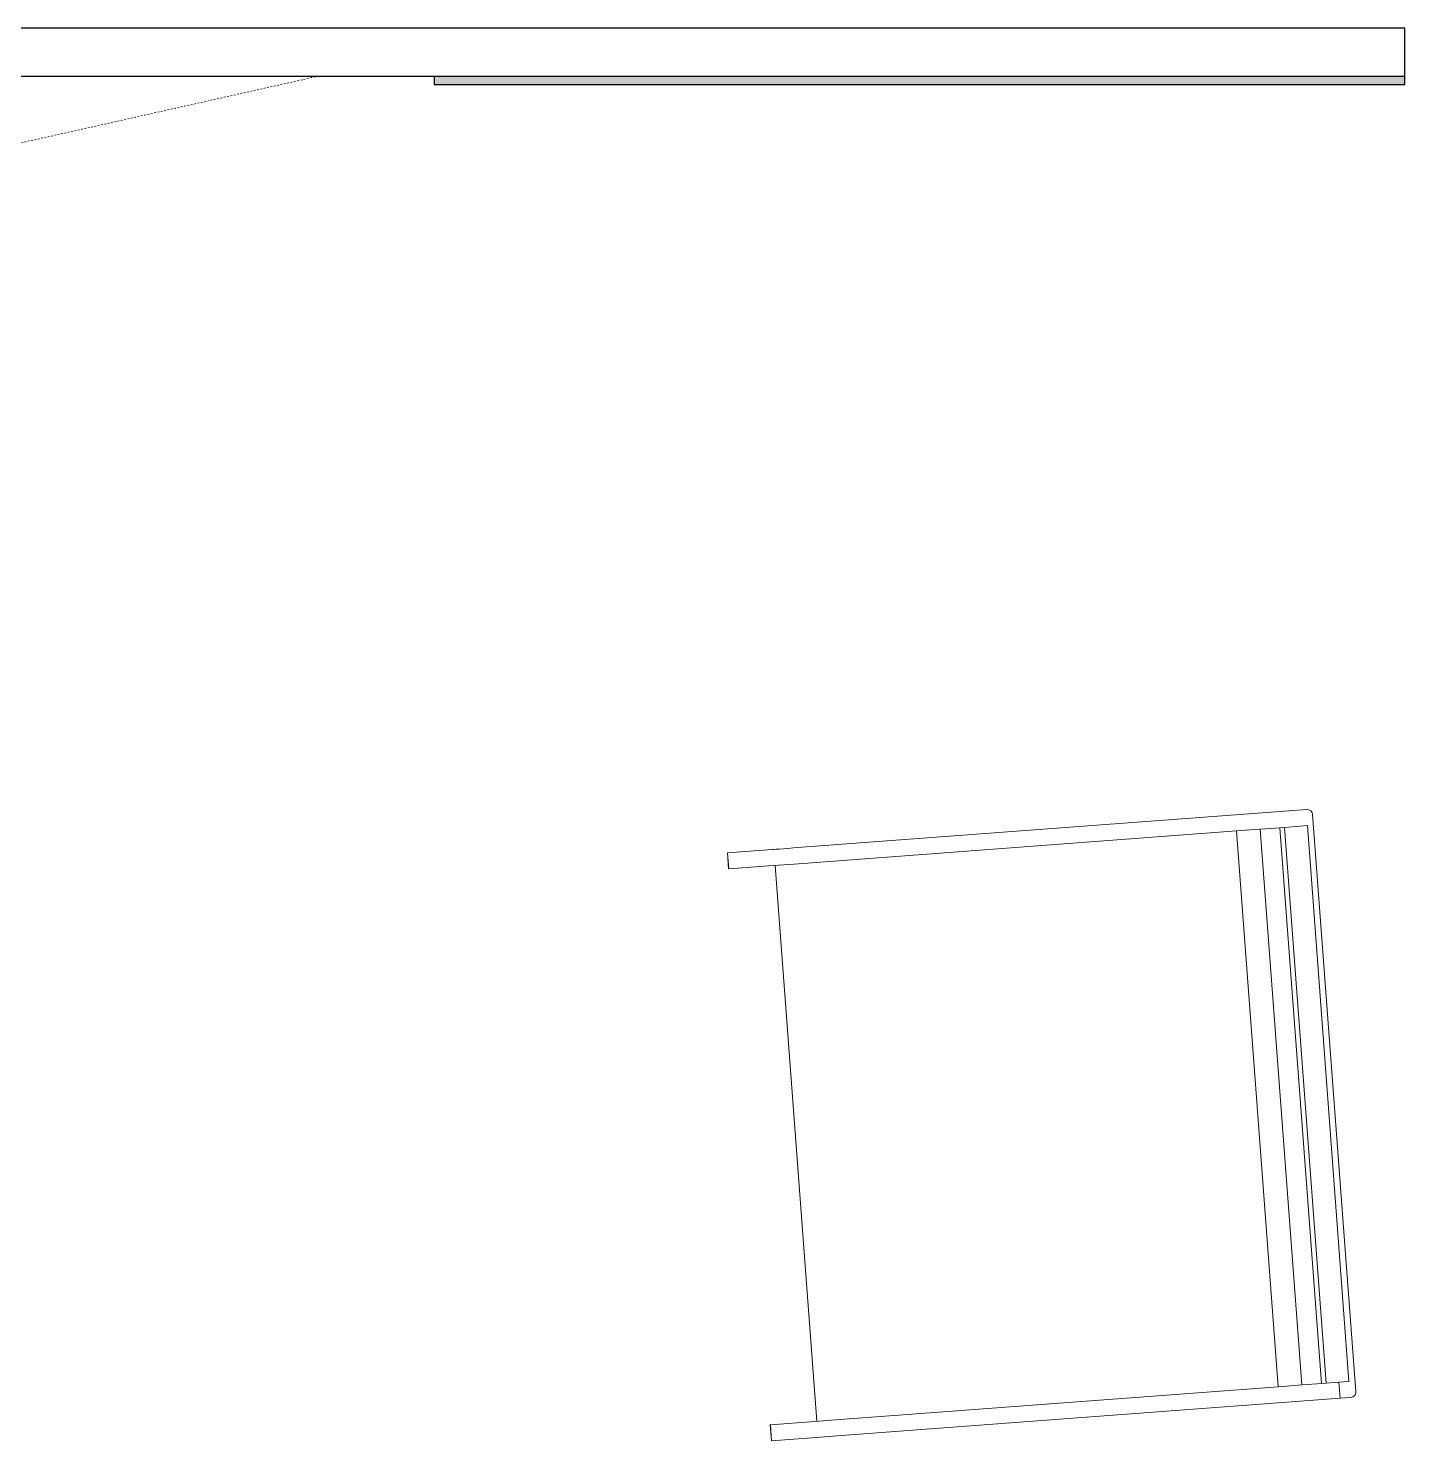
# Model space of a CAD drawing. Header units: millimetres. Extents: x -64292 to 329, y -3854 to 56761.
# Drawn here: x -12119 to -9551, y 49075 to 51711 of the extents above; entities that cross this region are included whole.
import ezdxf

# ---------------------------------------------------------------- set-up
doc = ezdxf.new("R2010")
doc.units = ezdxf.units.MM
doc.header["$MEASUREMENT"] = 0
doc.linetypes.add('Dash', pattern=[6.35, 3.175, -3.175])
for name, color, linetype, lineweight in [('A-WALL-PATT', 111, 'Continuous', 13), ('E-ELEC-EQPM', 71, 'Continuous', 13), ('I-FURN', 30, 'Continuous', 13), ('I-WALL', 2, 'Continuous', 13)]:
    doc.layers.add(name, color=color, linetype=linetype, lineweight=lineweight)

# ---------------------------------------------------------------- blocks, each defined once
blk = doc.blocks.new('FFE_PRO-001_Projector_Ceiling mounted - PRO-001-10502130-GA PLAN - LEVEL 11')
at = {"layer": 'E-ELEC-EQPM'}
for p, q in [((-150, -148.7), (-150, 160.1)), ((-150, 160.1), (150, 160.1)), ((150, 160.1), (150, -148.7)), ((150, -148.7), (-150, -148.7)), ((-110.9, -176.1), (-110.9, -148.7)), ((-62.9, -148.7), (-62.9, -176.1)), ((-62.9, -176.1), (-110.9, -176.1))]:
    blk.add_line(p, q, dxfattribs=at)
at = {"layer": 'E-ELEC-EQPM', "linetype": 'Dash'}
for q in [(-1467.8, -490), (1295, -490)]:
    blk.add_line((-86.4, -179.8), q, dxfattribs=at)
blk = doc.blocks.new('New Furniture_Armchair_NC9 - NC9-9610522-GA PLAN - LEVEL 11')
at = {"layer": 'I-FURN'}
for p, q in [((-550, 606.5), (530, 606.5)), ((-560, -364.5), (-560, 596.5)), ((-530, 595.2), (-530, 552.2)), ((510, 595.2), (-530, 595.2)), ((510, 595.2), (510, 576.5)), ((540, 576.5), (540, 596.5)), ((510, 552.2), (510, 576.5)), ((540, 576.5), (510, 576.5)), ((510, 576.5), (540, 576.5)), ((540, 576.5), (540, -364.5)), ((510, 552.3), (-530, 552.3)), ((-530, 543.8), (-530, 552.3)), ((-530, 517), (-530, 543.8)), ((510, 543.8), (-530, 543.8)), ((510, 552.3), (510, 543.8)), ((510, 543.8), (510, 517)), ((-530, 507.2), (-530, 517)), ((-530, 479.1), (-530, 507.2)), ((-530, 507.2), (510, 507.2)), ((510, 517), (510, 507.2)), ((510, 507.2), (510, 479.1)), ((-530, 479.7), (-530, -364.5)), ((510, -364.5), (510, 479.7)), ((510, 463), (-530, 463)), ((-530, 462.9), (510, 462.9)), ((-560, -373.7), (-560, -364.5)), ((-530, -364.5), (-530, -403.9)), ((510, -403.9), (510, -364.5)), ((540, -364.5), (540, -403.9)), ((-560, -382.4), (-560, -373.7)), ((-560, -390.2), (-560, -382.4)), ((-560, -396.6), (-560, -390.2)), ((-560, -401.2), (-560, -396.6)), ((-560, -403.9), (-560, -401.2)), ((-560, -487.1), (-560, -403.9)), ((-530, -400.3), (510, -400.3)), ((-530, -403.9), (-530, -487.1)), ((510, -487.1), (510, -403.9)), ((540, -403.9), (540, -487.1)), ((-560, -487.3), (-560, -487.1)), ((-530, -487.1), (-560, -487.1)), ((-560, -487.3), (-530, -487.3)), ((-530, -487.1), (-530, -487.3)), ((510, -487.3), (510, -487.1)), ((540, -487.1), (510, -487.1)), ((510, -487.3), (540, -487.3)), ((540, -487.1), (540, -487.3))]:
    blk.add_line(p, q, dxfattribs=at)
for centre, start, end in [((-550, 596.5), 90, 180), ((530, 596.5), 360, 90)]:
    blk.add_arc(centre, 10, start, end, dxfattribs=at)

msp = doc.modelspace()

# ---------------------------------------------------------------- hatches: boundary and pattern name
at = {"layer": 'A-WALL-PATT'}
msp.add_hatch(color=256, dxfattribs=at).paths.add_polyline_path([(-11361.9, 51605.9), (-11361.9, 51620.9), (-9551.1, 51620.9), (-9551.1, 51605.9), (-10507.1, 51605.9)])

# ---------------------------------------------------------------- linework, layer by layer
at = {"layer": 'I-WALL', "lineweight": 30}
for p, q in [((-9551.1, 51710.9), (-16372.6, 51710.9)), ((-9551.1, 51605.9), (-9551.1, 51710.9)), ((-11361.9, 51620.9), (-16372.6, 51620.9)), ((-9551.1, 51620.9), (-11361.9, 51620.9)), ((-11361.9, 51620.9), (-11361.9, 51605.9)), ((-11361.9, 51605.9), (-9551.1, 51605.9))]:
    msp.add_line(p, q, dxfattribs=at)

# ---------------------------------------------------------------- block references
at = {"layer": 'E-ELEC-EQPM', "rotation": 180}
msp.add_blockref('FFE_PRO-001_Projector_Ceiling mounted - PRO-001-10502130-GA PLAN - LEVEL 11', (-13048.3, 51130.9), dxfattribs=at)
at = {"layer": 'I-FURN', "rotation": 274.2792006235873}
msp.add_blockref('New Furniture_Armchair_NC9 - NC9-9610522-GA PLAN - LEVEL 11', (-10286.8, 49650), dxfattribs=at)

doc.saveas('drawing.dxf')
